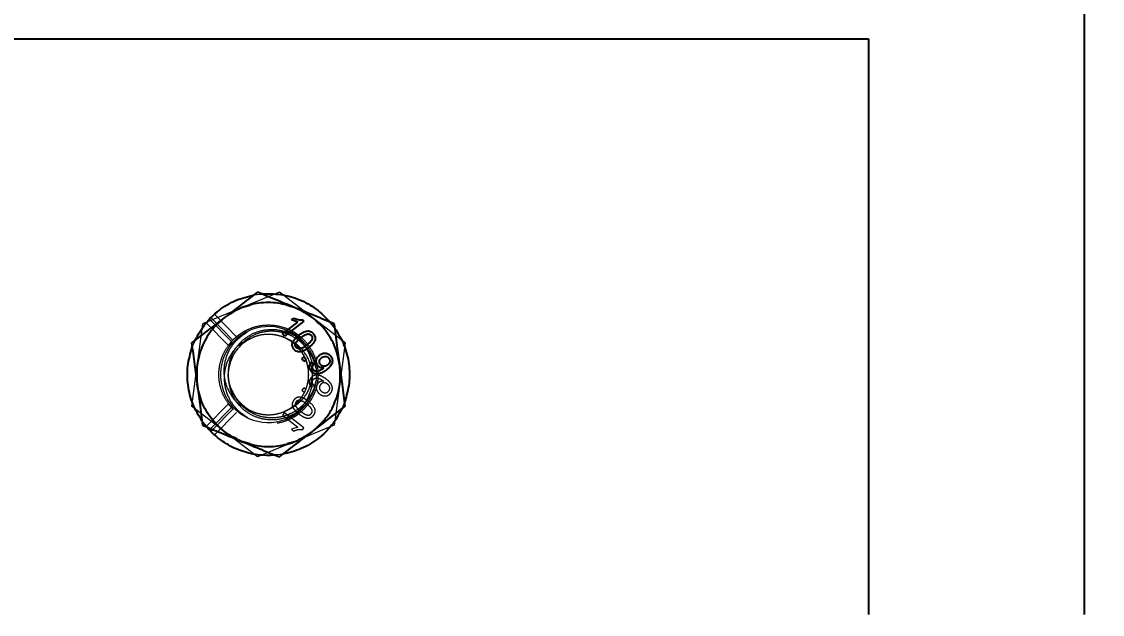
# Model space of a CAD drawing. Header units: millimetres. Extents: x 861 to 27901, y 673 to 17923.
# Drawn here: x 10929.4 to 11107.9, y 6370.1 to 6468.1 of the extents above; entities that cross this region are included whole.
import ezdxf

# ---------------------------------------------------------------- set-up
doc = ezdxf.new("R2010")
doc.units = ezdxf.units.MM
doc.header["$LTSCALE"] = 33.3
doc.linetypes.add('HIDDEN', pattern=[1.905, 1.27, -0.635])
doc.layers.add('CAPA_1', color=7, linetype='Continuous')
doc.styles.add('SLDTEXTSTYLE0', font='TXT', dxfattribs={"width": 0.75})
doc.dimstyles.new('SLDDIMSTYLE0', dxfattribs={"dimtxt": 66.6, "dimasz": 66.6, "dimexe": 0, "dimexo": 0.0625, "dimgap": 16.65, "dimtad": 2, "dimdec": 0, "dimlfac": 1.261261, "dimrnd": 1e-09, "dimzin": 12, "dimdsep": 46, "dimtxsty": 'SLDTEXTSTYLE0', "dimsah": 1, "dimcen": 0.09, "dimadec": 0, "dimazin": 3, "dimtfac": 1, "dimtdec": 0, "dimtofl": 0, "dimtmove": 0, "dimatfit": 3, "dimfxl": 1, "dimfrac": 2, "dimtolj": 1, "dimtzin": 12, "dimarcsym": 0})

# ---------------------------------------------------------------- blocks, each defined once
blk = doc.blocks.new('_D_13')
at = {"layer": 'CAPA_1', "transparency": 16777216}
for p, q in [((9823.17, 6912.25), (14695.32, 6912.25)), ((14662.02, 6912.25), (14662.02, 5357.98)), ((14240.18, 5357.98), (14695.32, 5357.98))]:
    blk.add_line(p, q, dxfattribs=at)
for points in [[(14662.02, 6912.25), (14651.77, 6845.65), (14672.27, 6845.65)], [(14662.02, 5357.98), (14672.27, 5424.58), (14651.77, 5424.58)]]:
    blk.add_solid(points, dxfattribs=at)
at = {"layer": 'CAPA_1', "transparency": 16777216, "insert": (14576.17, 6036.69), "char_height": 66.6, "attachment_point": 1, "rotation": 90, "style": 'SLDTEXTSTYLE0'}
blk.add_mtext('1960', dxfattribs=at)

msp = doc.modelspace()

# ---------------------------------------------------------------- linework, layer by layer
at = {"color": 7, "linetype": 'Continuous', "lineweight": 25}
for p, q in [((11104.95, 6500.93), (11104.95, 6370.11)), ((10828.31, 6465.25), (11069.28, 6465.25)), ((11069.28, 6465.25), (11069.28, 6370.11)), ((10973.96, 6418.79), (10974.34, 6419.09)), ((10975.01, 6418.41), (10973.96, 6418.79)), ((10975.83, 6418.82), (10976.04, 6418.55)), ((10972.49, 6416.48), (10975.01, 6418.41)), ((10976.04, 6418.55), (10972.81, 6416.07)), ((10972.81, 6416.07), (10972.49, 6416.48)), ((10975.68, 6412.34), (10976.09, 6412.66)), ((10976, 6411.93), (10975.68, 6412.34)), ((10976.41, 6412.25), (10976, 6411.93)), ((10976.09, 6412.66), (10976.41, 6412.25)), ((10977.29, 6411.87), (10977.65, 6411.49)), ((10979.21, 6410.77), (10979.29, 6410.84)), ((10960.42, 6400.58), (10959.89, 6401.18)), ((10960.42, 6400.58), (10960.65, 6400.81)), ((10960.65, 6400.33), (10960.98, 6400.67))]:
    msp.add_line(p, q, dxfattribs=at)
at = {"color": 1, "linetype": 'HIDDEN', "lineweight": 18}
for p, q in [((10971.98, 6423.36), (10959.29, 6418.13)), ((10967.19, 6422.74), (10968.07, 6422.96)), ((10967.79, 6422.92), (10969.02, 6423.09)), ((10968.33, 6422.99), (10969.66, 6423.07)), ((10982.86, 6414.98), (10971.98, 6423.36)), ((10965.63, 6420.74), (10967.12, 6421.14)), ((10973.22, 6421.14), (10974.72, 6420.73)), ((10960.04, 6418.44), (10960.42, 6418.92)), ((10960.42, 6418.92), (10964.05, 6415.2)), ((10960.65, 6419.16), (10961.23, 6419.72)), ((10964.28, 6415.44), (10960.65, 6419.16)), ((10961.23, 6419.72), (10961.7, 6420.06)), ((10964.87, 6415.99), (10961.23, 6419.72)), ((10962.83, 6419.08), (10961.83, 6418.09)), ((10977.42, 6419.17), (10978.51, 6418.09)), ((10959.29, 6418.13), (10957.47, 6404.51)), ((10959.89, 6418.32), (10963.55, 6414.57)), ((10980.17, 6418.6), (10981.29, 6417.15)), ((10980.39, 6418.4), (10981.15, 6417.41)), ((10957.57, 6414.27), (10958.04, 6415.42)), ((10957.74, 6414.69), (10958.38, 6415.96)), ((10964.05, 6415.2), (10963.56, 6414.52)), ((10964.87, 6415.99), (10964.28, 6415.44)), ((10965, 6416.09), (10964.87, 6415.99)), ((10967.78, 6415.95), (10967.63, 6415.87)), ((10975.19, 6415.86), (10975.01, 6416.03)), ((10957.44, 6413.71), (10957.65, 6414.47)), ((10982.86, 6414.98), (10981.15, 6402.09)), ((10958.78, 6412.8), (10958.38, 6411.32)), ((10958.78, 6406.7), (10958.38, 6408.2)), ((10977.29, 6407.63), (10977.65, 6408.01)), ((10977.83, 6407.88), (10978.03, 6408.72)), ((10979.21, 6408.72), (10979.29, 6408.66)), ((10981.96, 6408.18), (10981.56, 6406.7)), ((10976, 6407.57), (10975.68, 6407.16)), ((10975.68, 6407.16), (10976.09, 6406.84)), ((10976.41, 6407.25), (10976, 6407.57)), ((10968.36, 6396.14), (10957.47, 6404.51)), ((10959.89, 6401.18), (10963.55, 6404.93)), ((10963.52, 6404.98), (10964.41, 6403.95)), ((10964.05, 6404.3), (10963.55, 6404.93)), ((10964.79, 6405.92), (10965.17, 6405.4)), ((10982.77, 6405.23), (10982.29, 6404.07)), ((10982.91, 6405.85), (10982.49, 6404.56)), ((10960.65, 6400.81), (10964.05, 6404.3)), ((10964.28, 6404.05), (10960.98, 6400.67)), ((10964.87, 6403.5), (10961.23, 6399.78)), ((10972.81, 6403.43), (10972.49, 6403.02)), ((10972.49, 6403.02), (10975.01, 6401.08)), ((10976.04, 6400.95), (10972.81, 6403.43)), ((10974.71, 6403.3), (10975.24, 6403.68)), ((10982.4, 6404.32), (10981.97, 6403.55)), ((10960.72, 6400.28), (10959.17, 6402.13)), ((10959.89, 6401.18), (10959.19, 6402.09)), ((10962.91, 6400.32), (10961.83, 6401.41)), ((10981.05, 6401.37), (10968.36, 6396.14)), ((10975.01, 6401.08), (10973.96, 6400.7)), ((10975.83, 6400.68), (10976.04, 6400.95)), ((10981.15, 6402.09), (10981.05, 6401.37)), ((10973.96, 6400.7), (10974.34, 6400.41)), ((10967.12, 6398.36), (10965.75, 6398.73)), ((10974.7, 6398.75), (10973.22, 6398.36)), ((10972.63, 6396.6), (10970.79, 6396.42)), ((10972.55, 6396.58), (10971.32, 6396.41)), ((11104.95, 6259.11), (11104.95, 6370.11))]:
    msp.add_line(p, q, dxfattribs=at)
msp.add_arc((10970.17, 6409.75), 7.93, 37.5876, 307.5876, dxfattribs=at)
at = {"color": 7, "linetype": 'Continuous', "lineweight": 25}
for points in [[(10958.04, 6415.42), (10958.56, 6416.36), (10959.6, 6418.22), (10961.93, 6420.45), (10964.68, 6422.14), (10966.75, 6422.66), (10967.79, 6422.92)], [(10969.02, 6423.09), (10970.09, 6423.11), (10972.22, 6423.14), (10975.32, 6422.23), (10978.15, 6420.7), (10979.64, 6419.17), (10980.39, 6418.4)], [(10974.7, 6420.74), (10973.71, 6421.07), (10971.73, 6421.71), (10968.58, 6421.66), (10965.53, 6420.89), (10963.79, 6419.74), (10962.91, 6419.17)], [(10981.96, 6411.32), (10981.74, 6412.34), (10981.31, 6414.38), (10979.69, 6417.08), (10977.49, 6419.34), (10975.63, 6420.27), (10974.7, 6420.74)], [(10962.91, 6419.17), (10962.14, 6418.48), (10960.59, 6417.09), (10959.06, 6414.33), (10958.2, 6411.3), (10958.32, 6409.22), (10958.38, 6408.18)], [(10981.15, 6417.41), (10981.7, 6416.5), (10982.79, 6414.67), (10983.55, 6411.53), (10983.64, 6408.31), (10983.06, 6406.25), (10982.77, 6405.23)], [(10959.19, 6402.09), (10958.64, 6403), (10957.54, 6404.83), (10956.79, 6407.97), (10956.7, 6411.19), (10957.28, 6413.24), (10957.57, 6414.27)], [(10977.42, 6400.32), (10978.2, 6401.02), (10979.75, 6402.41), (10981.27, 6405.17), (10982.14, 6408.2), (10982.02, 6410.28), (10981.96, 6411.32)], [(10965.63, 6398.75), (10964.7, 6399.22), (10962.84, 6400.16), (10960.65, 6402.42), (10959.02, 6405.12), (10958.6, 6407.16), (10958.38, 6408.18)], [(10982.29, 6404.07), (10981.78, 6403.14), (10980.74, 6401.27), (10978.4, 6399.05), (10975.66, 6397.36), (10973.59, 6396.84), (10972.55, 6396.58)], [(10971.32, 6396.41), (10970.34, 6396.39), (10968.38, 6396.34), (10965.51, 6397.1), (10962.85, 6398.38), (10961.38, 6399.68), (10960.65, 6400.33)], [(10965.63, 6398.75), (10966.62, 6398.43), (10968.6, 6397.78), (10971.76, 6397.84), (10974.81, 6398.61), (10976.55, 6399.75), (10977.42, 6400.32)]]:
    msp.add_open_spline(points, degree=3, dxfattribs=at)
for points, knots in [([(10968.36, 6423.36), (10967.4, 6422.63), (10965.62, 6421.26), (10963.78, 6419.84), (10962.91, 6419.17)], [0, 0, 0, 0, 0.532771, 1, 1, 1, 1]), ([(10974.7, 6420.74), (10973.7, 6421.16), (10971.55, 6422.04), (10969.47, 6422.9), (10968.36, 6423.36)], [0, 0, 0, 0, 0.467229, 1, 1, 1, 1]), ([(10981.05, 6418.13), (10979.94, 6418.58), (10977.86, 6419.44), (10975.71, 6420.33), (10974.7, 6420.74)], [0, 0, 0, 0, 0.532771, 1, 1, 1, 1]), ([(10962.91, 6419.17), (10962.05, 6418.51), (10960.21, 6417.09), (10958.42, 6415.72), (10957.47, 6414.98)], [0, 0, 0, 0, 0.467229, 1, 1, 1, 1]), ([(10974.34, 6419.09), (10974.58, 6418.98), (10975.06, 6418.78), (10975.57, 6418.8), (10975.83, 6418.82)], [0, 0, 0, 0, 0.500866, 1, 1, 1, 1]), ([(10975.2, 6416.26), (10975.38, 6416.39), (10975.76, 6416.66), (10976.29, 6416.91), (10976.75, 6416.97), (10977.1, 6416.91), (10977.4, 6416.74), (10977.55, 6416.57), (10977.63, 6416.48)], [0, 0, 0, 0, 0.250482, 0.500346, 0.631705, 0.750221, 0.874987, 1, 1, 1, 1]), ([(10981.96, 6411.32), (10981.81, 6412.4), (10981.51, 6414.7), (10981.21, 6416.94), (10981.05, 6418.13)], [0, 0, 0, 0, 0.467229, 1, 1, 1, 1]), ([(10974.12, 6414.92), (10974.17, 6415.06), (10974.28, 6415.33), (10974.64, 6415.79), (10974.98, 6416.07), (10975.2, 6416.26)], [0, 0, 0, 0, 0.249754, 0.499871, 1, 1, 1, 1]), ([(10974.73, 6414.25), (10974.69, 6414.32), (10974.6, 6414.46), (10974.59, 6414.72), (10974.65, 6414.96), (10974.93, 6415.38), (10975.26, 6415.64), (10975.52, 6415.84)], [0, 0, 0, 0, 0.124696, 0.249462, 0.374432, 0.499637, 1, 1, 1, 1]), ([(10975.52, 6415.84), (10975.7, 6415.98), (10975.97, 6416.17), (10976.37, 6416.39), (10976.59, 6416.43), (10976.7, 6416.46)], [0, 0, 0, 0, 0.500372, 0.750515, 1, 1, 1, 1]), ([(10977.25, 6416.2), (10977.3, 6416.13), (10977.39, 6415.99), (10977.4, 6415.73), (10977.34, 6415.49), (10977.06, 6415.07), (10976.74, 6414.81), (10976.47, 6414.6)], [0, 0, 0, 0, 0.124745, 0.249484, 0.374471, 0.499648, 1, 1, 1, 1]), ([(10976.7, 6416.46), (10976.76, 6416.46), (10976.86, 6416.45), (10977.01, 6416.4), (10977.15, 6416.32), (10977.22, 6416.24), (10977.25, 6416.2)], [0, 0, 0, 0, 0.250158, 0.500156, 0.750032, 1, 1, 1, 1]), ([(10977.63, 6416.48), (10977.69, 6416.38), (10977.82, 6416.19), (10977.91, 6415.85), (10977.88, 6415.5), (10977.59, 6414.87), (10977.15, 6414.49), (10976.79, 6414.19)], [0, 0, 0, 0, 0.1253733, 0.2506437, 0.3756975, 0.5011132, 1, 1, 1, 1]), ([(10957.47, 6414.98), (10957.63, 6413.8), (10957.93, 6411.56), (10958.24, 6409.26), (10958.38, 6408.18)], [0, 0, 0, 0, 0.532771, 1, 1, 1, 1]), ([(10974.36, 6413.96), (10974.27, 6414.11), (10974.13, 6414.33), (10974.09, 6414.63), (10974.09, 6414.8), (10974.11, 6414.88), (10974.12, 6414.92)], [0, 0, 0, 0, 0.498795, 0.749148, 0.874576, 1, 1, 1, 1]), ([(10976.79, 6414.19), (10976.6, 6414.05), (10976.23, 6413.78), (10975.7, 6413.54), (10975.24, 6413.48), (10974.9, 6413.53), (10974.59, 6413.7), (10974.44, 6413.88), (10974.36, 6413.96)], [0, 0, 0, 0, 0.2504758, 0.5003474, 0.6257683, 0.7501762, 0.8749697, 1, 1, 1, 1]), ([(10976.47, 6414.6), (10976.21, 6414.4), (10975.88, 6414.15), (10975.4, 6413.99), (10975.15, 6414), (10974.91, 6414.07), (10974.79, 6414.19), (10974.73, 6414.25)], [0, 0, 0, 0, 0.50041, 0.625613, 0.75058, 0.875344, 1, 1, 1, 1]), ([(10977.15, 6410.34), (10977.07, 6410.46), (10976.95, 6410.64), (10976.89, 6410.92), (10976.89, 6411.21), (10977.01, 6411.55), (10977.2, 6411.77), (10977.29, 6411.87)], [0, 0, 0, 0, 0.2498595, 0.3757184, 0.500481, 0.7498462, 1, 1, 1, 1]), ([(10978.3, 6411.25), (10978.25, 6411.32), (10978.16, 6411.45), (10978.08, 6411.69), (10978.05, 6411.93), (10978.08, 6412.17), (10978.16, 6412.41), (10978.32, 6412.7), (10978.51, 6412.86), (10978.63, 6412.97)], [0, 0, 0, 0, 0.125074, 0.250064, 0.373261, 0.500199, 0.624296, 0.750369, 1, 1, 1, 1]), ([(10978.77, 6411.41), (10978.71, 6411.5), (10978.62, 6411.64), (10978.58, 6411.85), (10978.59, 6412.01), (10978.63, 6412.16), (10978.73, 6412.36), (10978.85, 6412.46), (10978.93, 6412.54)], [0, 0, 0, 0, 0.249521, 0.373851, 0.499889, 0.624096, 0.750315, 1, 1, 1, 1]), ([(10978.63, 6412.97), (10978.77, 6413.06), (10978.99, 6413.21), (10979.33, 6413.29), (10979.59, 6413.29), (10979.84, 6413.25), (10980.17, 6413.12), (10980.34, 6412.93), (10980.46, 6412.8)], [0, 0, 0, 0, 0.249869, 0.376454, 0.500348, 0.627239, 0.750824, 1, 1, 1, 1]), ([(10978.93, 6412.54), (10979.02, 6412.6), (10979.21, 6412.73), (10979.5, 6412.77), (10979.73, 6412.74), (10979.94, 6412.66), (10980.06, 6412.54), (10980.14, 6412.45)], [0, 0, 0, 0, 0.25025, 0.499842, 0.629576, 0.750665, 1, 1, 1, 1]), ([(10980.46, 6412.8), (10980.52, 6412.71), (10980.65, 6412.52), (10980.73, 6412.19), (10980.73, 6411.85), (10980.61, 6411.41), (10980.27, 6410.95), (10979.92, 6410.67), (10979.74, 6410.53)], [0, 0, 0, 0, 0.125064, 0.25009, 0.37511, 0.500169, 0.749441, 1, 1, 1, 1]), ([(10980.14, 6412.45), (10980.2, 6412.36), (10980.28, 6412.22), (10980.31, 6412), (10980.29, 6411.84), (10980.23, 6411.68), (10980.12, 6411.5), (10979.99, 6411.39), (10979.91, 6411.32)], [0, 0, 0, 0, 0.249017, 0.372138, 0.499365, 0.623562, 0.749893, 1, 1, 1, 1]), ([(10979.74, 6410.53), (10979.55, 6410.39), (10979.15, 6410.1), (10978.58, 6409.85), (10978.08, 6409.81), (10977.72, 6409.89), (10977.39, 6410.07), (10977.23, 6410.25), (10977.15, 6410.34)], [0, 0, 0, 0, 0.250485, 0.500119, 0.627899, 0.750092, 0.874994, 1, 1, 1, 1]), ([(10977.65, 6411.49), (10977.59, 6411.42), (10977.49, 6411.29), (10977.41, 6411.1), (10977.4, 6410.95), (10977.42, 6410.82), (10977.47, 6410.71), (10977.52, 6410.64), (10977.54, 6410.61)], [0, 0, 0, 0, 0.276477, 0.499318, 0.623718, 0.749496, 0.874756, 1, 1, 1, 1]), ([(10977.54, 6410.61), (10977.59, 6410.55), (10977.7, 6410.43), (10977.91, 6410.33), (10978.15, 6410.29), (10978.61, 6410.39), (10978.94, 6410.61), (10979.21, 6410.77)], [0, 0, 0, 0, 0.125207, 0.25031, 0.375339, 0.50062, 1, 1, 1, 1]), ([(10979.29, 6410.84), (10979.19, 6410.83), (10979.01, 6410.83), (10978.73, 6410.91), (10978.48, 6411.04), (10978.36, 6411.18), (10978.3, 6411.25)], [0, 0, 0, 0, 0.2489432, 0.4994503, 0.7502849, 1, 1, 1, 1]), ([(10979.91, 6411.32), (10979.82, 6411.26), (10979.69, 6411.17), (10979.48, 6411.11), (10979.31, 6411.1), (10979.15, 6411.13), (10978.95, 6411.21), (10978.84, 6411.33), (10978.77, 6411.41)], [0, 0, 0, 0, 0.249976, 0.378222, 0.500342, 0.627452, 0.750811, 1, 1, 1, 1]), ([(10982.86, 6404.51), (10982.71, 6405.7), (10982.41, 6407.94), (10982.1, 6410.24), (10981.96, 6411.32)], [0, 0, 0, 0, 0.532771, 1, 1, 1, 1]), ([(10958.38, 6408.18), (10958.52, 6407.1), (10958.83, 6404.79), (10959.13, 6402.56), (10959.29, 6401.37)], [0, 0, 0, 0, 0.467229, 1, 1, 1, 1]), ([(10977.42, 6400.32), (10978.28, 6400.99), (10980.13, 6402.41), (10981.91, 6403.78), (10982.86, 6404.51)], [0, 0, 0, 0, 0.467229, 1, 1, 1, 1]), ([(10959.29, 6401.37), (10960.4, 6400.91), (10962.48, 6400.06), (10964.63, 6399.17), (10965.63, 6398.75)], [0, 0, 0, 0, 0.532771, 1, 1, 1, 1]), ([(10971.98, 6396.14), (10972.93, 6396.87), (10974.72, 6398.24), (10976.56, 6399.66), (10977.42, 6400.32)], [0, 0, 0, 0, 0.532771, 1, 1, 1, 1]), ([(10965.63, 6398.75), (10966.64, 6398.34), (10968.79, 6397.45), (10970.87, 6396.59), (10971.98, 6396.14)], [0, 0, 0, 0, 0.4672291, 1, 1, 1, 1])]:
    msp.add_open_spline(points, degree=3, knots=knots, dxfattribs=at)
at = {"color": 1, "linetype": 'HIDDEN', "lineweight": 18}
for points in [[(10963.55, 6404.93), (10963.26, 6405.37), (10962.69, 6406.25), (10962.18, 6407.75), (10961.94, 6409.31), (10962.01, 6410.89), (10962.37, 6412.42), (10963.03, 6413.86), (10963.94, 6415.15), (10965.09, 6416.24), (10966.42, 6417.09), (10967.89, 6417.67), (10969.44, 6417.96), (10971.02, 6417.95), (10972.57, 6417.63), (10974.03, 6417.03), (10975.35, 6416.16), (10976.48, 6415.05), (10977.37, 6413.75), (10978, 6412.3), (10978.35, 6410.76), (10978.39, 6409.18), (10978.13, 6407.62), (10977.58, 6406.14), (10976.75, 6404.8), (10975.69, 6403.63), (10974.42, 6402.69), (10972.99, 6402.01), (10971.47, 6401.61), (10969.89, 6401.51), (10968.32, 6401.72), (10966.83, 6402.22), (10965.44, 6402.98), (10964.67, 6403.7), (10964.28, 6404.05)], [(10964.91, 6405.7), (10964.46, 6406.45), (10963.55, 6407.95), (10963.42, 6410.64), (10964.26, 6413.14), (10966.01, 6415.15), (10968.39, 6416.33), (10971.05, 6416.51), (10973.57, 6415.66), (10975.57, 6413.91), (10976.75, 6411.52), (10976.93, 6408.87), (10976.07, 6406.35), (10974.33, 6404.35), (10971.94, 6403.17), (10969.3, 6403), (10966.73, 6403.81), (10965.52, 6405.07), (10964.91, 6405.7)], [(10976.45, 6414.59), (10976.75, 6414.15), (10977.33, 6413.29), (10977.87, 6411.82), (10978.15, 6410.27), (10978.07, 6409.23), (10978.03, 6408.71)], [(10964.91, 6405.7), (10964.66, 6406.06), (10964.17, 6406.78), (10963.72, 6408.02), (10963.49, 6409.31), (10963.55, 6410.18), (10963.58, 6410.62)]]:
    msp.add_open_spline(points, degree=3, dxfattribs=at)
for points, knots in [([(10966.54, 6404.19), (10966.19, 6404.35), (10965.06, 6404.87), (10963.74, 6406.58), (10962.82, 6408.95), (10962.81, 6411.51), (10963.56, 6413.69), (10964.91, 6415.63), (10966.17, 6416.48), (10966.93, 6416.99)], [0, 0, 0, 0, 0.073226, 0.23471, 0.3941, 0.554574, 0.712039, 0.827456, 1, 1, 1, 1]), ([(10963.58, 6410.62), (10963.64, 6411.08), (10963.74, 6412), (10964.35, 6413.57), (10965.47, 6415.14), (10967.2, 6416.43), (10969.19, 6417.14), (10971.29, 6417.28), (10973.34, 6416.82), (10975.13, 6415.9), (10976.04, 6414.99), (10976.45, 6414.59)], [0, 0, 0, 0, 0.081677, 0.161349, 0.291035, 0.413148, 0.534221, 0.654765, 0.776346, 0.898839, 1, 1, 1, 1]), ([(10978.03, 6410.79), (10977.94, 6411.16), (10977.76, 6411.9), (10977.32, 6412.84), (10976.82, 6413.68), (10976.24, 6414.43), (10975.3, 6415.35), (10974.33, 6415.99), (10973.47, 6416.37), (10972.99, 6416.55), (10972.46, 6416.7), (10971.44, 6416.92), (10969.9, 6416.96), (10967.96, 6416.45), (10966.39, 6415.58), (10965.71, 6414.73), (10965.46, 6414.42)], [0, 0, 0, 0, 0.069953, 0.139917, 0.190193, 0.248551, 0.31488, 0.430247, 0.459214, 0.488206, 0.524206, 0.559732, 0.679274, 0.802425, 0.926677, 1, 1, 1, 1]), ([(10973.02, 6417.15), (10973.84, 6416.65), (10975.25, 6415.81), (10976.73, 6413.73), (10977.45, 6411.74), (10977.43, 6410.35), (10977.43, 6409.85)], [0, 0, 0, 0, 0.314695, 0.54128, 0.834453, 1, 1, 1, 1]), ([(10967.34, 6415.72), (10966.7, 6415.44), (10965.28, 6414.83), (10963.73, 6412.93), (10962.82, 6410.55), (10962.81, 6407.99), (10963.56, 6405.81), (10964.91, 6403.86), (10966.17, 6403.02), (10966.93, 6402.51)], [0, 0, 0, 0, 0.123454, 0.276185, 0.426937, 0.578714, 0.727646, 0.836807, 1, 1, 1, 1]), ([(10964.91, 6405.7), (10965.1, 6405.46), (10965.59, 6404.88), (10966.3, 6404.33), (10966.95, 6403.93), (10967.41, 6403.7), (10967.99, 6403.46), (10968.43, 6403.34), (10968.67, 6403.28), (10968.67, 6403.28), (10968.67, 6403.28), (10968.67, 6403.28), (10968.67, 6403.28), (10968.68, 6403.28), (10968.68, 6403.28), (10968.7, 6403.27), (10968.73, 6403.27), (10968.79, 6403.25), (10969, 6403.21), (10969.72, 6403.09), (10970.53, 6403.09), (10971.32, 6403.2), (10971.77, 6403.3), (10972.28, 6403.44), (10972.72, 6403.61), (10973, 6403.74), (10973.27, 6403.87), (10973.61, 6404.06), (10974.09, 6404.38), (10974.53, 6404.73), (10974.93, 6405.11), (10975.31, 6405.53), (10975.7, 6406.05), (10976, 6406.55), (10976.17, 6406.89), (10976.29, 6407.17), (10976.44, 6407.54), (10976.61, 6408.08), (10976.73, 6408.64), (10976.8, 6409.24), (10976.82, 6409.84), (10976.79, 6410.39), (10976.72, 6410.86), (10976.65, 6411.2), (10976.6, 6411.4), (10976.53, 6411.65), (10976.42, 6412.02), (10976.21, 6412.52), (10975.99, 6412.95), (10975.78, 6413.31), (10975.44, 6413.81), (10974.89, 6414.46), (10974.1, 6415.14), (10973.31, 6415.62), (10972.58, 6415.95), (10971.89, 6416.18), (10971.18, 6416.32), (10970.47, 6416.4), (10969.23, 6416.39), (10967.48, 6415.97), (10965.55, 6414.69), (10964.11, 6412.85), (10963.76, 6411.36), (10963.58, 6410.62)], [0, 0, 0, 0, 0.025018, 0.062505, 0.073457, 0.087536, 0.104741, 0.12507, 0.12508, 0.125088, 0.125103, 0.125129, 0.125176, 0.125264, 0.125429, 0.125753, 0.126422, 0.127908, 0.131491, 0.144058, 0.187539, 0.197474, 0.209566, 0.225509, 0.240805, 0.248969, 0.250106, 0.265748, 0.281391, 0.297034, 0.312676, 0.325838, 0.344007, 0.365974, 0.374124, 0.375253, 0.390902, 0.40655, 0.422199, 0.437847, 0.456199, 0.471384, 0.483402, 0.495485, 0.499868, 0.500438, 0.516867, 0.531646, 0.544773, 0.556248, 0.566071, 0.595236, 0.625559, 0.651348, 0.670843, 0.691621, 0.711565, 0.729805, 0.750654, 0.81299, 0.875327, 0.937663, 1, 1, 1, 1]), ([(10973.02, 6402.35), (10973.84, 6402.84), (10975.25, 6403.69), (10976.74, 6405.77), (10977.44, 6407.82), (10977.51, 6410.12), (10976.91, 6412.38), (10975.58, 6414.18), (10974.14, 6415.28), (10973.3, 6415.64), (10972.88, 6415.81)], [0, 0, 0, 0, 0.165815, 0.285204, 0.439678, 0.538055, 0.684865, 0.841009, 0.920503, 1, 1, 1, 1]), ([(10981.56, 6412.8), (10981.76, 6412.3), (10981.97, 6411.77), (10981.96, 6411.2), (10981.96, 6411.16)], [0, 0, 0, 0, 0.928699, 1, 1, 1, 1]), ([(10963.58, 6408.88), (10963.64, 6408.41), (10963.74, 6407.49), (10964.35, 6405.93), (10965.47, 6404.36), (10967.2, 6403.07), (10969.19, 6402.36), (10971.29, 6402.22), (10973.34, 6402.68), (10975.13, 6403.6), (10976.04, 6404.5), (10976.45, 6404.91)], [0, 0, 0, 0, 0.0816774, 0.1613497, 0.2910356, 0.4131482, 0.5342213, 0.654765, 0.776346, 0.8988386, 1, 1, 1, 1]), ([(10978.03, 6408.71), (10977.94, 6408.34), (10977.76, 6407.6), (10977.32, 6406.65), (10976.82, 6405.82), (10976.24, 6405.06), (10975.3, 6404.15), (10974.33, 6403.51), (10973.47, 6403.13), (10972.99, 6402.95), (10972.46, 6402.79), (10971.44, 6402.58), (10969.91, 6402.54), (10967.95, 6403.04), (10966.17, 6404.09), (10965.33, 6405.16), (10964.91, 6405.7)], [0, 0, 0, 0, 0.066556, 0.133122, 0.180956, 0.23648, 0.299587, 0.409351, 0.436911, 0.464495, 0.498747, 0.532548, 0.646284, 0.763454, 0.881671, 1, 1, 1, 1]), ([(10977.43, 6409.64), (10977.27, 6408.82), (10976.95, 6407.11), (10975.57, 6405.32), (10974.14, 6404.21), (10973.3, 6403.86), (10972.88, 6403.69)], [0, 0, 0, 0, 0.315902, 0.654861, 0.827426, 1, 1, 1, 1]), ([(10978.03, 6408.71), (10977.93, 6408.2), (10977.74, 6407.18), (10977.24, 6406.12), (10976.84, 6405.45), (10976.62, 6405.13), (10976.39, 6404.82), (10976.19, 6404.58), (10976, 6404.37), (10975.64, 6403.99), (10975.28, 6403.7), (10975.01, 6403.47)], [0, 0, 0, 0, 0.249952, 0.499906, 0.562471, 0.625035, 0.687597, 0.750157, 0.775671, 0.825836, 1, 1, 1, 1]), ([(10977.15, 6409.16), (10977.07, 6409.04), (10976.95, 6408.86), (10976.89, 6408.58), (10976.89, 6408.29), (10977.01, 6407.94), (10977.2, 6407.73), (10977.29, 6407.63)], [0, 0, 0, 0, 0.249859, 0.375956, 0.500482, 0.749847, 1, 1, 1, 1]), ([(10977.15, 6409.16), (10977.07, 6409.04), (10976.95, 6408.86), (10976.89, 6408.58), (10976.89, 6408.29), (10977.01, 6407.94), (10977.2, 6407.73), (10977.29, 6407.63)], [0, 0, 0, 0, 0.249859, 0.375718, 0.500481, 0.749846, 1, 1, 1, 1]), ([(10979.74, 6408.97), (10979.55, 6409.11), (10979.15, 6409.4), (10978.58, 6409.65), (10978.08, 6409.69), (10977.72, 6409.61), (10977.39, 6409.43), (10977.23, 6409.25), (10977.15, 6409.16)], [0, 0, 0, 0, 0.250485, 0.500118, 0.62804, 0.750092, 0.874994, 1, 1, 1, 1]), ([(10977.65, 6408.01), (10977.59, 6408.08), (10977.49, 6408.2), (10977.41, 6408.4), (10977.4, 6408.55), (10977.43, 6408.72), (10977.49, 6408.82), (10977.54, 6408.89)], [0, 0, 0, 0, 0.277074, 0.499914, 0.624834, 0.750381, 1, 1, 1, 1]), ([(10977.65, 6408.01), (10977.59, 6408.08), (10977.49, 6408.2), (10977.41, 6408.4), (10977.4, 6408.55), (10977.42, 6408.67), (10977.47, 6408.79), (10977.52, 6408.86), (10977.54, 6408.89)], [0, 0, 0, 0, 0.276477, 0.499318, 0.623718, 0.749496, 0.874756, 1, 1, 1, 1]), ([(10977.54, 6408.89), (10977.59, 6408.95), (10977.7, 6409.07), (10977.91, 6409.17), (10978.15, 6409.21), (10978.61, 6409.1), (10978.94, 6408.89), (10979.21, 6408.72)], [0, 0, 0, 0, 0.1252073, 0.25031, 0.3753386, 0.5006201, 1, 1, 1, 1]), ([(10978.3, 6408.25), (10978.27, 6408.21), (10978.22, 6408.15), (10978.15, 6408), (10978.08, 6407.81), (10978.05, 6407.57), (10978.08, 6407.32), (10978.16, 6407.09), (10978.32, 6406.8), (10978.51, 6406.64), (10978.63, 6406.53)], [0, 0, 0, 0, 0.062611, 0.125226, 0.250194, 0.373586, 0.500286, 0.62458, 0.750412, 1, 1, 1, 1]), ([(10978.3, 6408.25), (10978.25, 6408.18), (10978.16, 6408.04), (10978.08, 6407.81), (10978.05, 6407.57), (10978.08, 6407.32), (10978.16, 6407.09), (10978.32, 6406.8), (10978.51, 6406.64), (10978.63, 6406.53)], [0, 0, 0, 0, 0.125074, 0.250064, 0.373261, 0.500199, 0.624296, 0.750369, 1, 1, 1, 1]), ([(10979.29, 6408.66), (10979.19, 6408.66), (10979, 6408.67), (10978.73, 6408.59), (10978.48, 6408.46), (10978.36, 6408.32), (10978.3, 6408.25)], [0, 0, 0, 0, 0.2495405, 0.5019797, 0.7513718, 1, 1, 1, 1]), ([(10979.29, 6408.66), (10979.19, 6408.66), (10979.01, 6408.67), (10978.73, 6408.59), (10978.48, 6408.46), (10978.36, 6408.32), (10978.3, 6408.25)], [0, 0, 0, 0, 0.248943, 0.49945, 0.750285, 1, 1, 1, 1]), ([(10978.77, 6408.09), (10978.71, 6408), (10978.62, 6407.86), (10978.58, 6407.65), (10978.59, 6407.49), (10978.63, 6407.33), (10978.73, 6407.14), (10978.85, 6407.03), (10978.93, 6406.96)], [0, 0, 0, 0, 0.24952, 0.373528, 0.499888, 0.62379, 0.750316, 1, 1, 1, 1]), ([(10978.77, 6408.09), (10978.71, 6408), (10978.62, 6407.86), (10978.58, 6407.65), (10978.59, 6407.49), (10978.63, 6407.33), (10978.73, 6407.14), (10978.85, 6407.03), (10978.93, 6406.96)], [0, 0, 0, 0, 0.249521, 0.373851, 0.499889, 0.624096, 0.750315, 1, 1, 1, 1]), ([(10979.91, 6408.18), (10979.82, 6408.24), (10979.69, 6408.33), (10979.48, 6408.39), (10979.31, 6408.4), (10979.15, 6408.37), (10978.95, 6408.29), (10978.84, 6408.17), (10978.77, 6408.09)], [0, 0, 0, 0, 0.249977, 0.377915, 0.500342, 0.627106, 0.750811, 1, 1, 1, 1]), ([(10979.91, 6408.18), (10979.82, 6408.24), (10979.69, 6408.33), (10979.48, 6408.39), (10979.31, 6408.4), (10979.15, 6408.37), (10978.95, 6408.29), (10978.84, 6408.17), (10978.77, 6408.09)], [0, 0, 0, 0, 0.249976, 0.378222, 0.500342, 0.627452, 0.750811, 1, 1, 1, 1]), ([(10980.46, 6406.7), (10980.52, 6406.79), (10980.65, 6406.98), (10980.73, 6407.31), (10980.73, 6407.65), (10980.61, 6408.08), (10980.27, 6408.55), (10979.92, 6408.83), (10979.74, 6408.97)], [0, 0, 0, 0, 0.125064, 0.25009, 0.37511, 0.500169, 0.749441, 1, 1, 1, 1]), ([(10980.14, 6407.05), (10980.2, 6407.14), (10980.28, 6407.28), (10980.31, 6407.5), (10980.29, 6407.66), (10980.23, 6407.81), (10980.12, 6408), (10979.99, 6408.11), (10979.91, 6408.18)], [0, 0, 0, 0, 0.249017, 0.371845, 0.499365, 0.623226, 0.749892, 1, 1, 1, 1]), ([(10978.63, 6406.53), (10978.77, 6406.43), (10978.99, 6406.29), (10979.33, 6406.21), (10979.59, 6406.2), (10979.84, 6406.25), (10980.17, 6406.38), (10980.34, 6406.57), (10980.46, 6406.7)], [0, 0, 0, 0, 0.249869, 0.376654, 0.500348, 0.627459, 0.750824, 1, 1, 1, 1]), ([(10978.93, 6406.96), (10979.02, 6406.9), (10979.21, 6406.77), (10979.5, 6406.73), (10979.73, 6406.76), (10979.94, 6406.84), (10980.06, 6406.96), (10980.14, 6407.05)], [0, 0, 0, 0, 0.25025, 0.499841, 0.629288, 0.750666, 1, 1, 1, 1]), ([(10974.36, 6405.53), (10974.27, 6405.39), (10974.13, 6405.17), (10974.08, 6404.83), (10974.11, 6404.66), (10974.12, 6404.57)], [0, 0, 0, 0, 0.499036, 0.74951, 1, 1, 1, 1]), ([(10974.36, 6405.53), (10974.27, 6405.39), (10974.13, 6405.17), (10974.09, 6404.87), (10974.09, 6404.7), (10974.11, 6404.61), (10974.12, 6404.57)], [0, 0, 0, 0, 0.498795, 0.749148, 0.874576, 1, 1, 1, 1]), ([(10974.12, 6404.57), (10974.17, 6404.44), (10974.28, 6404.17), (10974.64, 6403.71), (10974.98, 6403.43), (10975.2, 6403.24)], [0, 0, 0, 0, 0.2497536, 0.4998715, 1, 1, 1, 1]), ([(10976.79, 6405.31), (10976.6, 6405.45), (10976.23, 6405.72), (10975.7, 6405.96), (10975.24, 6406.02), (10974.9, 6405.97), (10974.59, 6405.79), (10974.44, 6405.62), (10974.36, 6405.53)], [0, 0, 0, 0, 0.250472, 0.500339, 0.626188, 0.75018, 0.874972, 1, 1, 1, 1]), ([(10976.79, 6405.31), (10976.6, 6405.45), (10976.23, 6405.72), (10975.7, 6405.96), (10975.24, 6406.02), (10974.9, 6405.97), (10974.59, 6405.79), (10974.44, 6405.62), (10974.36, 6405.53)], [0, 0, 0, 0, 0.250476, 0.500347, 0.625768, 0.750176, 0.87497, 1, 1, 1, 1]), ([(10974.73, 6405.25), (10974.69, 6405.18), (10974.6, 6405.03), (10974.59, 6404.78), (10974.65, 6404.53), (10974.93, 6404.12), (10975.26, 6403.86), (10975.52, 6403.65)], [0, 0, 0, 0, 0.124696, 0.249462, 0.374432, 0.499637, 1, 1, 1, 1]), ([(10976.47, 6404.9), (10976.21, 6405.1), (10975.88, 6405.34), (10975.4, 6405.51), (10975.15, 6405.5), (10974.91, 6405.43), (10974.79, 6405.31), (10974.73, 6405.25)], [0, 0, 0, 0, 0.50041, 0.625613, 0.75058, 0.875344, 1, 1, 1, 1]), ([(10977.25, 6403.3), (10977.3, 6403.37), (10977.39, 6403.51), (10977.4, 6403.77), (10977.34, 6404.01), (10977.06, 6404.43), (10976.74, 6404.69), (10976.47, 6404.9)], [0, 0, 0, 0, 0.1247447, 0.2494838, 0.3744708, 0.4996481, 1, 1, 1, 1]), ([(10977.63, 6403.02), (10977.69, 6403.11), (10977.82, 6403.3), (10977.91, 6403.65), (10977.88, 6404), (10977.59, 6404.63), (10977.15, 6405.01), (10976.79, 6405.31)], [0, 0, 0, 0, 0.125373, 0.250644, 0.375698, 0.501113, 1, 1, 1, 1]), ([(10975.2, 6403.24), (10975.38, 6403.11), (10975.76, 6402.84), (10976.29, 6402.59), (10976.75, 6402.53), (10977.1, 6402.59), (10977.4, 6402.76), (10977.55, 6402.93), (10977.63, 6403.02)], [0, 0, 0, 0, 0.250482, 0.500345, 0.631866, 0.750221, 0.874987, 1, 1, 1, 1]), ([(10975.52, 6403.65), (10975.7, 6403.52), (10975.97, 6403.32), (10976.37, 6403.11), (10976.59, 6403.06), (10976.7, 6403.04)], [0, 0, 0, 0, 0.500372, 0.750515, 1, 1, 1, 1]), ([(10976.7, 6403.04), (10976.76, 6403.04), (10976.86, 6403.05), (10977.01, 6403.09), (10977.13, 6403.17), (10977.2, 6403.24), (10977.24, 6403.28), (10977.25, 6403.3)], [0, 0, 0, 0, 0.250055, 0.499949, 0.749722, 0.874857, 1, 1, 1, 1]), ([(10978.51, 6401.41), (10978.17, 6400.99), (10977.82, 6400.54), (10977.32, 6400.26), (10977.29, 6400.24)], [0, 0, 0, 0, 0.928699, 1, 1, 1, 1]), ([(10974.34, 6400.41), (10974.58, 6400.51), (10975.06, 6400.72), (10975.57, 6400.69), (10975.83, 6400.68)], [0, 0, 0, 0, 0.5008657, 1, 1, 1, 1])]:
    msp.add_open_spline(points, degree=3, knots=knots, dxfattribs=at)

# ---------------------------------------------------------------- dimensions: what is measured, and where the dimension line sits
at = {"layer": 'CAPA_1'}
dim = msp.add_linear_dim(base=(14662.02, 5357.98), p1=(9780.88, 6912.25), p2=(14197.89, 5357.98), angle=90, dimstyle='SLDDIMSTYLE0', dxfattribs=at)
dim.commit()
dim.dimension.update_dxf_attribs({"geometry": '_D_13', "text_midpoint": (14662.02, 6135.11), "dimtype": 160})

doc.saveas('drawing.dxf')
